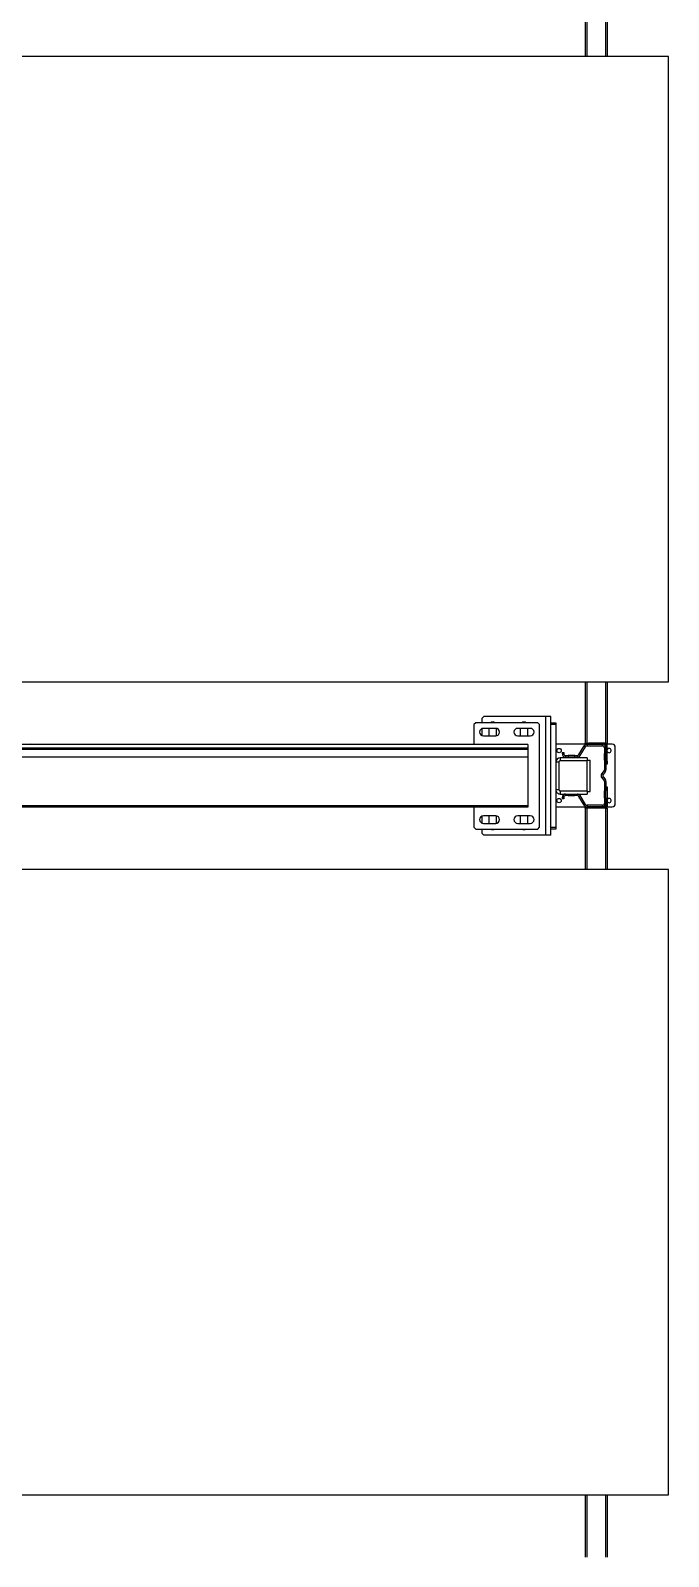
# Model space of a CAD drawing. Header units: millimetres. Extents: x 6622 to 532820, y 3370 to 359312.
# Drawn here: x 460130 to 461150, y 283241 to 285681 of the extents above; entities that cross this region are included whole.
import ezdxf

# ---------------------------------------------------------------- set-up
doc = ezdxf.new("R2010")
doc.units = ezdxf.units.MM

# ---------------------------------------------------------------- blocks, each defined once
blk = doc.blocks.new('A$C6F3A12F4')
at = {"color": 2, "linetype": 'Continuous', "lineweight": 25}
for p, q in [((28985.2, 3700), (28985.2, 2659)), ((29985.2, 3700), (28985.2, 3700)), ((29985.2, 2622.1), (29985.2, 3700)), ((30285.2, 3700), (30285.2, 2622.1)), ((31285.2, 3700), (30285.2, 3700)), ((31285.2, 2659), (31285.2, 3700)), ((30180.2, 3615), (30090.2, 3615)), ((28885.2, 3602), (28985.2, 3602)), ((28885.2, 3599.5), (28985.2, 3599.5)), ((29985.2, 3602), (30083.2, 3602)), ((29985.2, 3599.5), (30083.2, 3599.5)), ((30083.2, 3599.5), (30083.2, 3602)), ((30083.2, 3599), (30083.2, 3599.5)), ((30085.2, 3599), (30083.2, 3599)), ((30083.2, 3599), (30083.2, 3572)), ((30085.2, 3610), (30085.2, 3601.8)), ((30085.2, 3599), (30085.2, 3594.5)), ((30087.7, 3594.5), (30085.2, 3594.5)), ((30085.2, 3570.1), (30085.2, 3594.5)), ((30086.2, 3602), (30086.2, 3600)), ((30112.2, 3602), (30086.2, 3602)), ((30090.7, 3600), (30086.2, 3600)), ((30087.7, 3570.1), (30087.7, 3594.5)), ((30090.7, 3600), (30090.7, 3597.5)), ((30090.7, 3600), (30099.8, 3600)), ((30090.7, 3597.5), (30099.8, 3597.5)), ((30099.8, 3600), (30099.8, 3597.5)), ((30110.6, 3600), (30099.8, 3600)), ((30110.6, 3597.5), (30099.8, 3597.5)), ((30110.6, 3597.5), (30110.6, 3600)), ((30110.6, 3600), (30125.8, 3600)), ((30110.6, 3597.5), (30125.8, 3597.5)), ((30112.2, 3600), (30112.2, 3602)), ((30112.2, 3602), (30117.2, 3602)), ((30117.2, 3602), (30117.2, 3600)), ((30125.8, 3597.5), (30125.8, 3600)), ((30129.2, 3598.8), (30127.6, 3596.8)), ((30127.6, 3596.8), (30131.8, 3593.5)), ((30129.2, 3598.8), (30133.3, 3595.5)), ((30131.8, 3593.5), (30133.3, 3595.5)), ((30137.1, 3595.5), (30141.2, 3598.8)), ((30137.1, 3595.5), (30138.6, 3593.5)), ((30138.6, 3593.5), (30142.8, 3596.8)), ((30142.8, 3596.8), (30141.2, 3598.8)), ((30144.6, 3600), (30144.6, 3597.5)), ((30144.6, 3600), (30159.8, 3600)), ((30144.6, 3597.5), (30159.8, 3597.5)), ((30153.2, 3600), (30153.2, 3602)), ((30153.2, 3602), (30158.2, 3602)), ((30158.2, 3602), (30158.2, 3600)), ((30158.2, 3602), (30184.2, 3602)), ((30159.8, 3600), (30159.8, 3597.5)), ((30170.6, 3600), (30159.8, 3600)), ((30170.6, 3597.5), (30159.8, 3597.5)), ((30170.6, 3600), (30179.7, 3600)), ((30170.6, 3597.5), (30170.6, 3600)), ((30170.6, 3597.5), (30179.7, 3597.5)), ((30179.7, 3600), (30184.2, 3600)), ((30179.7, 3597.5), (30179.7, 3600)), ((30185.2, 3594.5), (30182.7, 3594.5)), ((30182.7, 3594.5), (30182.7, 3570.1)), ((30184.2, 3600), (30184.2, 3602)), ((30185.2, 3601.8), (30185.2, 3610)), ((30187.2, 3599), (30185.2, 3599)), ((30185.2, 3599), (30185.2, 3594.5)), ((30185.2, 3594.5), (30185.2, 3570.1)), ((30187.2, 3599.5), (30187.2, 3602)), ((30187.2, 3602), (30285.2, 3602)), ((30187.2, 3599), (30187.2, 3599.5)), ((30187.2, 3599.5), (30285.2, 3599.5)), ((30187.2, 3599), (30187.2, 3572)), ((31285.2, 3602), (31385.2, 3602)), ((31285.2, 3599.5), (31385.2, 3599.5)), ((28885.2, 3569.5), (28985.2, 3569.5)), ((28885.2, 3567), (28985.2, 3567)), ((29985.2, 3569.5), (30083.2, 3569.5)), ((29985.2, 3567), (30083.2, 3567)), ((30083.2, 3572), (30085.2, 3572)), ((30083.2, 3567), (30083.2, 3572)), ((30085.2, 3567), (30083.2, 3567)), ((30085.2, 3570.1), (30085.2, 3567)), ((30085.2, 3570.1), (30087.7, 3570.1)), ((30085.2, 3567), (30085.2, 3520)), ((30089.1, 3567.5), (30087.8, 3565.4)), ((30101.8, 3556.9), (30087.8, 3565.4)), ((30103.1, 3559), (30089.1, 3567.5)), ((30106.7, 3569.9), (30111.7, 3569.9)), ((30106.7, 3569.9), (30106.7, 3526.9)), ((30160.7, 3574.9), (30110.7, 3574.9)), ((30110.7, 3569.9), (30110.7, 3574.9)), ((30160.7, 3569.9), (30110.7, 3569.9)), ((30111.7, 3569.9), (30111.7, 3526.9)), ((30159.7, 3526.9), (30159.7, 3569.9)), ((30159.7, 3569.9), (30164.7, 3569.9)), ((30160.7, 3569.9), (30160.7, 3574.9)), ((30164.7, 3526.9), (30164.7, 3569.9)), ((30181.3, 3567.5), (30167.3, 3559)), ((30182.6, 3565.4), (30168.6, 3556.9)), ((30182.6, 3565.4), (30181.3, 3567.5)), ((30182.7, 3570.1), (30185.2, 3570.1)), ((30185.2, 3572), (30187.2, 3572)), ((30185.2, 3567), (30185.2, 3570.1)), ((30187.2, 3567), (30185.2, 3567)), ((30185.2, 3520), (30185.2, 3567)), ((30187.2, 3572), (30187.2, 3567)), ((30187.2, 3569.5), (30285.2, 3569.5)), ((30187.2, 3567), (30285.2, 3567)), ((31285.2, 3569.5), (31385.2, 3569.5)), ((31285.2, 3567), (31385.2, 3567)), ((30101.8, 3556.9), (30103.1, 3559)), ((30105.7, 3554.3), (30103.2, 3554.3)), ((30103.2, 3550.3), (30103.2, 3554.3)), ((30105.7, 3550.3), (30103.2, 3550.3)), ((30103.2, 3550.3), (30103.2, 3539.5)), ((30103.2, 3539.5), (30105.7, 3539.5)), ((30103.2, 3535.5), (30103.2, 3539.5)), ((30105.7, 3550.3), (30105.7, 3554.3)), ((30105.7, 3550.3), (30105.7, 3539.5)), ((30105.7, 3535.5), (30105.7, 3539.5)), ((30167.2, 3554.3), (30164.7, 3554.3)), ((30167.2, 3550.3), (30164.7, 3550.3)), ((30164.7, 3539.5), (30167.2, 3539.5)), ((30167.2, 3554.3), (30167.2, 3550.3)), ((30167.2, 3539.5), (30167.2, 3550.3)), ((30167.2, 3539.5), (30167.2, 3535.5)), ((30167.3, 3559), (30168.6, 3556.9)), ((30050.7, 3511.9), (30050.7, 3519.9)), ((30050.7, 3519.9), (30053.7, 3519.9)), ((30053.7, 3519.9), (30053.7, 3511.9)), ((30053.7, 3519.9), (30217.7, 3519.9)), ((30098.2, 3530), (30098.2, 3532.5)), ((30098.2, 3532.5), (30100.2, 3532.5)), ((30098.2, 3530), (30100.2, 3530)), ((30100.2, 3530), (30100.2, 3532.5)), ((30103.2, 3535.5), (30105.7, 3535.5)), ((30106.7, 3526.9), (30111.7, 3526.9)), ((30113.7, 3524.9), (30113.7, 3519.9)), ((30113.7, 3524.9), (30157.7, 3524.9)), ((30157.7, 3519.9), (30157.7, 3524.9)), ((30159.7, 3526.9), (30164.7, 3526.9)), ((30164.7, 3535.5), (30167.2, 3535.5)), ((30170.2, 3532.5), (30170.2, 3530)), ((30170.2, 3532.5), (30172.2, 3532.5)), ((30170.2, 3530), (30172.2, 3530)), ((30172.2, 3532.5), (30172.2, 3530)), ((30217.7, 3511.9), (30217.7, 3519.9)), ((30217.7, 3519.9), (30220.7, 3519.9)), ((30220.7, 3519.9), (30220.7, 3511.9)), ((30230.7, 3511.9), (30040.7, 3511.9)), ((30040.7, 3511.9), (30040.7, 3503.9)), ((30040.7, 3503.9), (30040.7, 3404.9)), ((30230.7, 3503.9), (30040.7, 3503.9)), ((30053.7, 3494), (30050.7, 3491)), ((30050.7, 3491), (30050.7, 3392)), ((30217.7, 3494), (30053.7, 3494)), ((30220.7, 3491), (30217.7, 3494)), ((30220.7, 3392), (30220.7, 3491)), ((30230.7, 3511.9), (30230.7, 3503.9)), ((30230.7, 3503.9), (30230.7, 3404.9)), ((30059.7, 3479), (30059.7, 3459)), ((30071.7, 3474.9), (30059.7, 3474.9)), ((30071.7, 3459), (30071.7, 3479)), ((30085.7, 3475), (30085.7, 225)), ((30085.7, 3475), (30091.1, 3475)), ((30091.1, 225), (30091.1, 3475)), ((30091.1, 3475), (30093.7, 3475)), ((30093.7, 3475), (30093.7, 225)), ((30093.7, 3475), (30105.7, 3475)), ((30105.7, 3475), (30105.7, 225)), ((30105.7, 3475), (30183.1, 3475)), ((30183.1, 225), (30183.1, 3475)), ((30183.1, 3475), (30185.7, 3475)), ((30185.7, 3475), (30185.7, 225)), ((30199.7, 3479), (30199.7, 3459)), ((30211.7, 3474.9), (30199.7, 3474.9)), ((30211.7, 3459), (30211.7, 3479)), ((30059.7, 3462.9), (30071.7, 3462.9)), ((30199.7, 3462.9), (30211.7, 3462.9)), ((30059.7, 3424), (30059.7, 3404)), ((30071.6, 3424.9), (30059.8, 3424.9)), ((30071.7, 3404), (30071.7, 3424)), ((30199.7, 3424), (30199.7, 3404)), ((30211.6, 3424.9), (30199.8, 3424.9)), ((30211.7, 3404), (30211.7, 3424)), ((30040.7, 3404.9), (30043.7, 3401.9)), ((30050.7, 3401.9), (30043.7, 3401.9)), ((30050.7, 3392), (30053.7, 3389)), ((30059.7, 3412.9), (30071.7, 3412.9)), ((30071.3, 3401.9), (30060.1, 3401.9)), ((30199.7, 3412.9), (30211.7, 3412.9)), ((30211.3, 3401.9), (30200.1, 3401.9)), ((30217.7, 3389), (30220.7, 3392)), ((30227.7, 3401.9), (30220.7, 3401.9)), ((30227.7, 3401.9), (30230.7, 3404.9)), ((30053.7, 3389), (30085.7, 3389)), ((30185.7, 3389), (30217.7, 3389))]:
    blk.add_line(p, q, dxfattribs=at)
for centre in [(30095.2, 3525), (30175.2, 3525)]:
    blk.add_circle(centre, 3.5, dxfattribs=at)
for centre, radius, start, end in [((30090.2, 3610), 5, 90, 180), ((30180.2, 3610), 5, 0, 90), ((30086.2, 3599), 3, 90, 180), ((30086.2, 3599), 1, 90, 180), ((30090.7, 3594.5), 5.5, 90, 180), ((30090.7, 3594.5), 3, 90, 180), ((30095.2, 3605), 3.5, 301.0027, 180), ((30095.2, 3605), 3.5, 180, 238.9973), ((30125.8, 3594.5), 5.5, 51.3402, 90), ((30125.8, 3594.5), 3, 51.3402, 90), ((30135.2, 3597.8), 5.5, 231.3402, 308.6598), ((30135.2, 3597.8), 3, 231.3402, 308.6598), ((30144.6, 3594.5), 5.5, 90, 128.6598), ((30144.6, 3594.5), 3, 90, 128.6598), ((30175.2, 3605), 3.5, 301.0027, 180), ((30175.2, 3605), 3.5, 180, 238.9973), ((30179.7, 3594.5), 5.5, 0, 90), ((30179.7, 3594.5), 3, 0, 90), ((30184.2, 3599), 3, 0, 90), ((30184.2, 3599), 1, 0, 90), ((30090.7, 3570.1), 5.5, 180, 238.5704), ((30090.7, 3570.1), 3, 180, 238.5704), ((30179.7, 3570.1), 3, 301.4296, 0), ((30179.7, 3570.1), 5.5, 301.4296, 0), ((30100.2, 3554.3), 3, 0, 58.5704), ((30100.2, 3554.3), 5.5, 0, 58.5704), ((30170.2, 3554.3), 5.5, 121.4296, 180), ((30170.2, 3554.3), 3, 121.4296, 180), ((30100.2, 3535.5), 5.5, 270, 0), ((30100.2, 3535.5), 3, 270, 0), ((30113.7, 3526.9), 7, 180, 270), ((30113.7, 3526.9), 2, 180, 270), ((30157.7, 3526.9), 2, 270, 0), ((30157.7, 3526.9), 7, 270, 0), ((30170.2, 3535.5), 5.5, 180, 270), ((30170.2, 3535.5), 3, 180, 270), ((30055.7, 3468.9), 6, 146.4427, 213.5573), ((30065.7, 3479), 6, 0, 180), ((30205.7, 3479), 6, 0, 180), ((30215.7, 3468.9), 6, 326.4427, 33.5573), ((30065.7, 3459), 6, 180, 0), ((30205.7, 3459), 6, 180, 0), ((30055.7, 3418.9), 6, 146.4427, 213.5573), ((30065.7, 3424), 6, 0, 180), ((30205.7, 3424), 6, 0, 180), ((30215.7, 3418.9), 6, 326.4427, 33.5573), ((30065.7, 3404), 6, 180, 0), ((30205.7, 3404), 6, 180, 0), ((30090.2, 2680), 5, 154.1581, 180)]:
    blk.add_arc(centre, radius, start, end, dxfattribs=at)

msp = doc.modelspace()

# ---------------------------------------------------------------- block references
at = {"color": 0, "rotation": 270}
msp.add_blockref('A$C6F3A12F4', (457450, 314625.198), dxfattribs=at)

doc.saveas('drawing.dxf')
